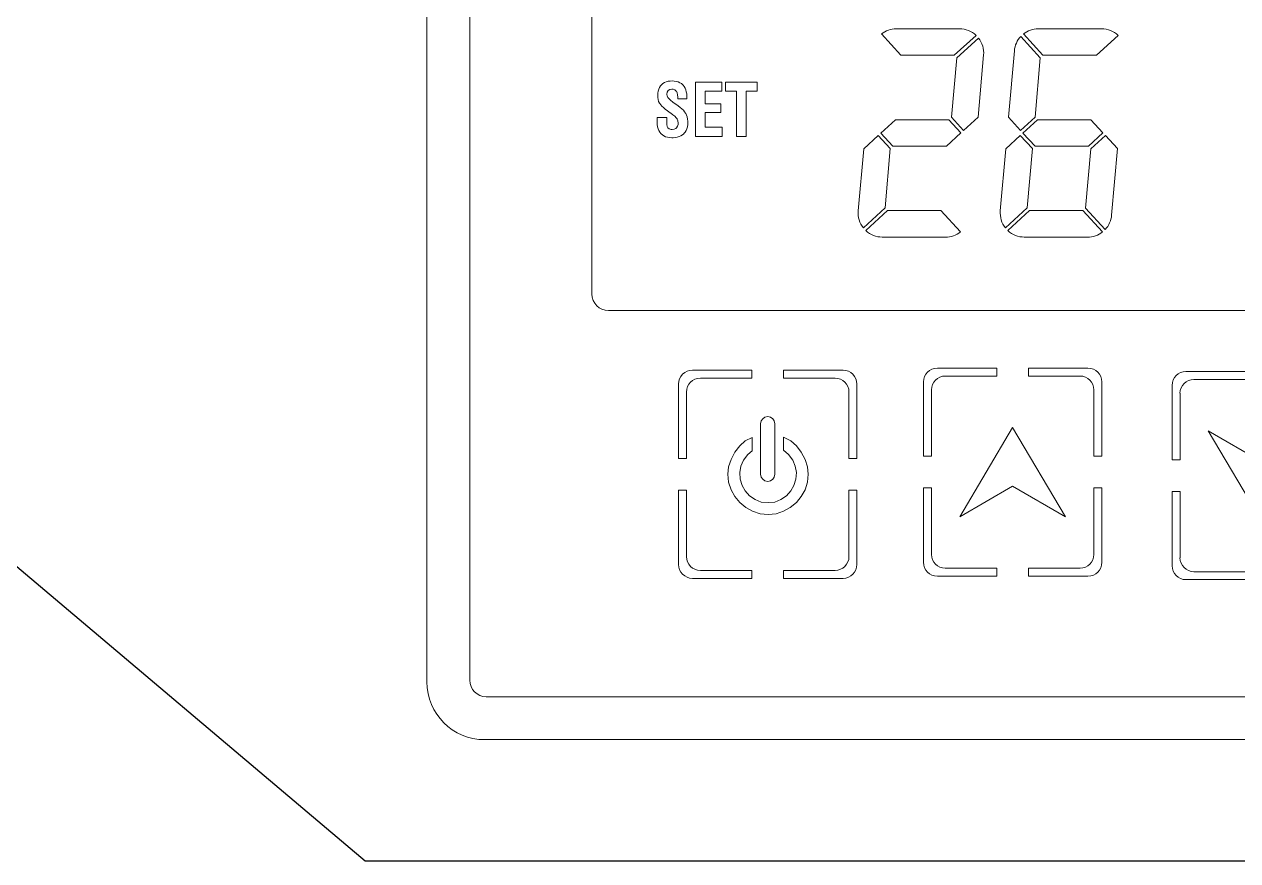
# Model space of a CAD drawing. Header units: millimetres. Extents: x 130143 to 328923, y 19139 to 134795.
# Drawn here: x 231330 to 232433, y 29815 to 30575 of the extents above; entities that cross this region are included whole.
import ezdxf

# ---------------------------------------------------------------- set-up
doc = ezdxf.new("R2010")
doc.units = ezdxf.units.MM
doc.header["$LTSCALE"] = 10
doc.layers.add('新建墙体图', color=255, linetype='Continuous')
doc.layers.add('邦威智能化', color=7, linetype='Continuous', lineweight=18)

# ---------------------------------------------------------------- blocks, each defined once
blk = doc.blocks.new('25')
at = {"color": 7, "linetype": 'Continuous', "lineweight": 15}
for p, q in [((-26.909, 6.382), (-23.307, 6.382)), ((-23.307, 5.901), (-26.429, 5.901)), ((-23.307, 6.382), (-23.307, 5.901)), ((-21.386, 6.382), (-17.783, 6.382)), ((-21.386, 5.901), (-21.386, 6.382)), ((-18.264, 5.901), (-21.386, 5.901)), ((-12.069, 6.512), (-8.467, 6.512)), ((-8.467, 6.031), (-11.589, 6.031)), ((-8.467, 6.512), (-8.467, 6.031)), ((-6.546, 6.512), (-2.943, 6.512)), ((-6.546, 6.031), (-6.546, 6.512)), ((-3.424, 6.031), (-6.546, 6.031)), ((2.994, 6.304), (6.596, 6.304)), ((6.596, 6.304), (6.596, 5.824)), ((8.517, 6.304), (12.12, 6.304)), ((8.517, 5.824), (8.517, 6.304)), ((17.783, 6.389), (21.386, 6.389)), ((21.386, 5.908), (18.264, 5.908)), ((21.386, 6.389), (21.386, 5.908)), ((23.307, 6.389), (26.909, 6.389)), ((23.307, 5.908), (23.307, 6.389)), ((26.429, 5.908), (23.307, 5.908)), ((-27.75, 1.038), (-27.75, 5.541)), ((-16.943, 5.541), (-16.943, 1.038)), ((-12.91, 1.168), (-12.91, 5.671)), ((-12.43, 5.191), (-12.43, 1.168)), ((-2.583, 1.168), (-2.583, 5.191)), ((-2.103, 5.671), (-2.103, 1.168)), ((2.153, 0.961), (2.153, 5.464)), ((6.596, 5.824), (3.474, 5.824)), ((11.64, 5.824), (8.517, 5.824)), ((12.96, 5.464), (12.96, 0.961)), ((16.943, 1.045), (16.943, 5.548)), ((27.75, 5.548), (27.75, 1.045)), ((-27.27, 5.061), (-27.27, 1.038)), ((-17.423, 1.038), (-17.423, 5.061)), ((2.634, 4.983), (2.634, 0.961)), ((12.48, 0.961), (12.48, 4.983)), ((17.423, 5.068), (17.423, 1.045)), ((27.27, 1.045), (27.27, 5.068)), ((-22.776, 0.078), (-22.776, 3.14)), ((-21.917, 3.14), (-21.917, 0.078)), ((-23.71, 2.095), (-23.299, 2.3)), ((-23.299, 2.3), (-23.299, 1.502)), ((-21.394, 2.319), (-20.946, 2.095)), ((-21.394, 1.534), (-21.394, 2.319)), ((-10.713, -2.494), (-7.506, 2.909)), ((-7.506, 2.909), (-4.299, -2.494)), ((4.35, 2.701), (7.557, -2.701)), ((7.557, 0.847), (4.35, 2.701)), ((7.557, -2.701), (10.764, 2.701)), ((10.764, 2.701), (7.557, 0.847)), ((-24.345, 1.422), (-24.046, 1.796)), ((-24.046, 1.796), (-23.71, 2.095)), ((-23.299, 1.502), (-23.56, 1.273)), ((-21.095, 1.273), (-21.394, 1.534)), ((-20.946, 2.095), (-20.61, 1.796)), ((-20.61, 1.796), (-20.311, 1.422)), ((-27.27, 1.038), (-27.75, 1.038)), ((-24.718, 0.526), (-24.569, 0.974)), ((-24.569, 0.974), (-24.345, 1.422)), ((-23.822, 0.937), (-23.971, 0.563)), ((-23.56, 1.273), (-23.822, 0.937)), ((-20.834, 0.937), (-21.095, 1.273)), ((-20.684, 0.563), (-20.834, 0.937)), ((-20.311, 1.422), (-20.087, 0.974)), ((-20.087, 0.974), (-19.937, 0.526)), ((-16.943, 1.038), (-17.423, 1.038)), ((-12.43, 1.168), (-12.91, 1.168)), ((-2.103, 1.168), (-2.583, 1.168)), ((2.634, 0.961), (2.153, 0.961)), ((12.96, 0.961), (12.48, 0.961)), ((17.423, 1.045), (16.943, 1.045)), ((27.75, 1.045), (27.27, 1.045)), ((-24.756, 0.078), (-24.718, 0.526)), ((-24.718, -0.408), (-24.756, 0.078)), ((-23.971, 0.563), (-24.046, 0.19)), ((-24.046, 0.19), (-24.009, -0.221)), ((-20.61, 0.19), (-20.684, 0.563)), ((-20.647, -0.221), (-20.61, 0.19)), ((-19.937, 0.526), (-19.9, 0.078)), ((-19.9, 0.078), (-19.937, -0.408)), ((-24.569, -0.856), (-24.718, -0.408)), ((-24.009, -0.221), (-23.897, -0.595)), ((-23.897, -0.595), (-23.71, -0.931)), ((-20.946, -0.931), (-20.759, -0.595)), ((-20.759, -0.595), (-20.647, -0.221)), ((-19.937, -0.408), (-20.087, -0.856)), ((-7.506, -0.64), (-10.713, -2.494)), ((-4.299, -2.494), (-7.506, -0.64)), ((-27.75, -0.883), (-27.27, -0.883)), ((-27.75, -5.386), (-27.75, -0.883)), ((-27.27, -0.883), (-27.27, -4.906)), ((-24.345, -1.267), (-24.569, -0.856)), ((-24.046, -1.641), (-24.345, -1.267)), ((-23.71, -0.931), (-23.448, -1.23)), ((-23.448, -1.23), (-23.112, -1.454)), ((-23.112, -1.454), (-22.739, -1.603)), ((-21.917, -1.603), (-21.543, -1.454)), ((-21.543, -1.454), (-21.207, -1.23)), ((-21.207, -1.23), (-20.946, -0.931)), ((-20.311, -1.267), (-20.61, -1.641)), ((-20.087, -0.856), (-20.311, -1.267)), ((-17.423, -0.883), (-16.943, -0.883)), ((-17.423, -4.906), (-17.423, -0.883)), ((-16.943, -0.883), (-16.943, -5.386)), ((-12.91, -0.753), (-12.43, -0.753)), ((-12.91, -5.256), (-12.91, -0.753)), ((-12.43, -0.753), (-12.43, -4.776)), ((-2.583, -0.753), (-2.103, -0.753)), ((-2.583, -4.776), (-2.583, -0.753)), ((-2.103, -0.753), (-2.103, -5.256)), ((2.153, -0.961), (2.634, -0.961)), ((2.153, -5.464), (2.153, -0.961)), ((2.634, -0.961), (2.634, -4.983)), ((12.48, -0.961), (12.96, -0.961)), ((12.48, -4.983), (12.48, -0.961)), ((12.96, -0.961), (12.96, -5.464)), ((16.943, -0.876), (17.423, -0.876)), ((16.943, -5.379), (16.943, -0.876)), ((17.423, -0.876), (17.423, -4.899)), ((27.27, -0.876), (27.75, -0.876)), ((27.27, -4.899), (27.27, -0.876)), ((27.75, -0.876), (27.75, -5.379)), ((-23.672, -1.939), (-24.046, -1.641)), ((-23.262, -2.164), (-23.672, -1.939)), ((-22.813, -2.313), (-23.262, -2.164)), ((-22.739, -1.603), (-22.328, -1.641)), ((-22.328, -1.641), (-21.917, -1.603)), ((-21.394, -2.164), (-21.842, -2.313)), ((-20.983, -1.939), (-21.394, -2.164)), ((-20.61, -1.641), (-20.983, -1.939)), ((-22.328, -2.35), (-22.813, -2.313)), ((-21.842, -2.313), (-22.328, -2.35)), ((-26.429, -5.746), (-23.307, -5.746)), ((-23.307, -5.746), (-23.307, -6.227)), ((-21.386, -5.746), (-18.264, -5.746)), ((-21.386, -6.227), (-21.386, -5.746)), ((-11.589, -5.616), (-8.467, -5.616)), ((-8.467, -5.616), (-8.467, -6.096)), ((-6.546, -5.616), (-3.424, -5.616)), ((-6.546, -6.096), (-6.546, -5.616)), ((3.474, -5.824), (6.596, -5.824)), ((6.596, -5.824), (6.596, -6.304)), ((8.517, -5.824), (11.64, -5.824)), ((8.517, -6.304), (8.517, -5.824)), ((18.264, -5.739), (21.386, -5.739)), ((21.386, -5.739), (21.386, -6.22)), ((23.307, -5.739), (26.429, -5.739)), ((23.307, -6.22), (23.307, -5.739)), ((-23.307, -6.227), (-26.909, -6.227)), ((-17.783, -6.227), (-21.386, -6.227)), ((-8.467, -6.096), (-12.069, -6.096)), ((-2.943, -6.096), (-6.546, -6.096)), ((6.596, -6.304), (2.994, -6.304)), ((12.12, -6.304), (8.517, -6.304)), ((21.386, -6.22), (17.783, -6.22)), ((26.909, -6.22), (23.307, -6.22))]:
    blk.add_line(p, q, dxfattribs=at)
for centre, radius, start, end in [((-26.909, 5.541), 0.841, 90, 180), ((-26.909, 5.541), 0.841, 90, 180), ((-26.429, 5.061), 0.841, 90, 180), ((-26.429, 5.061), 0.841, 90, 180), ((-18.264, 5.061), 0.841, 0, 90), ((-18.264, 5.061), 0.841, 0, 90), ((-17.783, 5.541), 0.841, 0, 90), ((-17.783, 5.541), 0.841, 0, 90), ((-12.069, 5.671), 0.841, 90, 180), ((-12.069, 5.671), 0.841, 90, 180), ((-11.589, 5.191), 0.841, 90, 180), ((-11.589, 5.191), 0.841, 90, 180), ((-3.424, 5.191), 0.841, 0, 90), ((-3.424, 5.191), 0.841, 0, 90), ((-2.943, 5.671), 0.841, 0, 90), ((-2.943, 5.671), 0.841, 0, 90), ((2.994, 5.464), 0.841, 90, 180), ((2.994, 5.464), 0.841, 90, 180), ((12.12, 5.464), 0.841, 0, 90), ((12.12, 5.464), 0.841, 0, 90), ((17.783, 5.548), 0.841, 90, 180), ((17.783, 5.548), 0.841, 90, 180), ((18.264, 5.068), 0.841, 90, 180), ((18.264, 5.068), 0.841, 90, 180), ((26.429, 5.068), 0.841, 0, 90), ((26.429, 5.068), 0.841, 0, 90), ((26.909, 5.548), 0.841, 360, 90), ((26.909, 5.548), 0.841, 360, 90), ((3.474, 4.983), 0.841, 90, 180), ((3.474, 4.983), 0.841, 90, 180), ((11.64, 4.983), 0.841, 0, 90), ((11.64, 4.983), 0.841, 0, 90), ((-22.346, 3.14), 0.43, 0, 180), ((-22.346, 3.14), 0.43, 0, 180), ((20.425, 2.044), 1.037, 85.69551, 160.98824), ((20.425, 2.044), 1.037, 85.69551, 160.98824), ((20.289, 2.483), 0.632, 13.86111, 70.22593), ((20.289, 2.483), 0.632, 13.86111, 70.22593), ((24.365, 1.798), 1.221, 76.78969, 139.25463), ((24.365, 1.798), 1.221, 76.78969, 139.25463), ((24.306, 2.006), 1.037, 355.69551, 70.98824), ((24.306, 2.006), 1.037, 355.69551, 70.98824), ((20.633, 2.103), 1.221, 166.78969, 229.25463), ((20.633, 2.103), 1.221, 166.78969, 229.25463), ((21.246, 1.988), 0.732, 117.9271, 219.61662), ((21.246, 1.988), 0.732, 117.9271, 219.61662), ((28.092, -0.922), 5.831, 142.91956, 167.14708), ((28.092, -0.922), 5.831, 142.91956, 167.14708), ((25.983, 5.98), 6.926, 220.06228, 235.87043), ((25.983, 5.98), 6.926, 220.06228, 235.87043), ((28.241, -3.552), 6.926, 130.06228, 145.87043), ((28.241, -3.552), 6.926, 130.06228, 145.87043), ((24.25, 1.185), 0.732, 27.9271, 129.61662), ((24.25, 1.185), 0.732, 27.9271, 129.61662), ((24.745, 2.142), 0.632, 283.86111, 340.22593), ((24.745, 2.142), 0.632, 283.86111, 340.22593), ((23.352, 5.83), 5.831, 232.91956, 257.14708), ((23.352, 5.83), 5.831, 232.91956, 257.14708), ((-22.346, 0.078), 0.43, 180, 360), ((-22.346, 0.078), 0.43, 180, 360), ((22.346, 0.084), 0.297, 168.21805, 237.10036), ((22.346, 0.084), 0.297, 168.21805, 237.10036), ((22.346, 0.084), 0.297, 78.21805, 147.10036), ((22.346, 0.084), 0.297, 78.21805, 147.10036), ((22.346, 0.084), 0.297, 348.21805, 57.10036), ((22.346, 0.084), 0.297, 348.21805, 57.10036), ((21.34, -5.661), 5.831, 52.91956, 77.14708), ((21.34, -5.661), 5.831, 52.91956, 77.14708), ((16.451, 3.721), 6.926, 310.06228, 325.87043), ((16.451, 3.721), 6.926, 310.06228, 325.87043), ((16.601, 1.09), 5.831, 322.91956, 347.14708), ((16.601, 1.09), 5.831, 322.91956, 347.14708), ((22.346, 0.084), 0.297, 258.21805, 327.10036), ((22.346, 0.084), 0.297, 258.21805, 327.10036), ((18.71, -5.811), 6.926, 40.06228, 55.87043), ((18.71, -5.811), 6.926, 40.06228, 55.87043), ((19.948, -1.973), 0.632, 103.86111, 160.22593), ((19.948, -1.973), 0.632, 103.86111, 160.22593), ((20.443, -1.016), 0.732, 207.9271, 309.61662), ((20.443, -1.016), 0.732, 207.9271, 309.61662), ((23.447, -1.819), 0.732, 297.9271, 39.61662), ((23.447, -1.819), 0.732, 297.9271, 39.61662), ((24.06, -1.934), 1.221, 346.78969, 49.25463), ((24.06, -1.934), 1.221, 346.78969, 49.25463), ((20.387, -1.837), 1.037, 175.69551, 250.98824), ((20.387, -1.837), 1.037, 175.69551, 250.98824), ((20.328, -1.629), 1.221, 256.78969, 319.25463), ((20.328, -1.629), 1.221, 256.78969, 319.25463), ((24.404, -2.314), 0.632, 193.86111, 250.22593), ((24.404, -2.314), 0.632, 193.86111, 250.22593), ((24.268, -1.875), 1.037, 265.69551, 340.98824), ((24.268, -1.875), 1.037, 265.69551, 340.98824), ((-26.429, -4.906), 0.841, 180, 270), ((-26.429, -4.906), 0.841, 180, 270), ((-18.264, -4.906), 0.841, 270, 0), ((-18.264, -4.906), 0.841, 270, 0), ((-11.589, -4.776), 0.841, 180, 270), ((-11.589, -4.776), 0.841, 180, 270), ((-3.424, -4.776), 0.841, 270, 360), ((-3.424, -4.776), 0.841, 270, 360), ((3.474, -4.983), 0.841, 180, 270), ((3.474, -4.983), 0.841, 180, 270), ((11.64, -4.983), 0.841, 270, 0), ((11.64, -4.983), 0.841, 270, 0), ((18.264, -4.899), 0.841, 180, 270), ((18.264, -4.899), 0.841, 180, 270), ((26.429, -4.899), 0.841, 270, 0), ((26.429, -4.899), 0.841, 270, 0), ((-26.909, -5.386), 0.841, 180, 270), ((-26.909, -5.386), 0.841, 180, 270), ((-17.783, -5.386), 0.841, 270, 0), ((-17.783, -5.386), 0.841, 270, 0), ((-12.069, -5.256), 0.841, 180, 270), ((-12.069, -5.256), 0.841, 180, 270), ((-2.943, -5.256), 0.841, 270, 0), ((-2.943, -5.256), 0.841, 270, 0), ((2.994, -5.464), 0.841, 180, 270), ((2.994, -5.464), 0.841, 180, 270), ((12.12, -5.464), 0.841, 270, 0), ((12.12, -5.464), 0.841, 270, 0), ((17.783, -5.379), 0.841, 180, 270), ((17.783, -5.379), 0.841, 180, 270), ((26.909, -5.379), 0.841, 270, 0), ((26.909, -5.379), 0.841, 270, 0)]:
    blk.add_arc(centre, radius, start, end, dxfattribs=at)

msp = doc.modelspace()

# ---------------------------------------------------------------- linework, layer by layer
at = {"layer": '新建墙体图'}
for p, q in [((227483.5306, 33323.20866), (231639.48094, 29815.10407)), ((231639.48094, 29815.10407), (233460.81846, 29815.10407))]:
    msp.add_line(p, q, dxfattribs=at)
at = {"layer": '邦威智能化'}
for p, q in [((231695.58748, 31162.6403), (231695.58748, 29977.6403)), ((232933.08748, 29925.1403), (231748.08748, 29925.1403))]:
    msp.add_line(p, q, dxfattribs=at)
at = {"layer": '邦威智能化', "color": 7, "linetype": 'Continuous', "lineweight": 15}
for p, q in [((231734.58748, 31161.1403), (231734.58748, 29979.1403)), ((231845.58748, 30330.1403), (231845.58748, 31035.1403)), ((232126.45481, 30547.06607), (232108.69194, 30566.45084)), ((232122.2237, 30571.13647), (232179.77352, 30571.13647)), ((232194.75257, 30565.20603), (232174.95627, 30547.06607)), ((232177.17378, 30544.64608), (232196.97008, 30562.78604)), ((232235.37685, 30564.23333), (232253.13972, 30544.84856)), ((232255.5597, 30547.06607), (232237.79683, 30566.45084)), ((232251.32859, 30571.13647), (232308.87841, 30571.13647)), ((232323.85746, 30565.20603), (232304.06116, 30547.06607)), ((232224.24425, 30490.74873), (232229.52967, 30551.16144)), ((232174.95627, 30547.06607), (232126.45481, 30547.06607)), ((232172.45837, 30490.74873), (232177.17378, 30544.64608)), ((232201.57244, 30547.34713), (232196.63843, 30490.95121)), ((232253.13972, 30544.84856), (232248.42431, 30490.95121)), ((232304.06116, 30547.06607), (232255.5597, 30547.06607)), ((231906.35797, 30516.30586), (231907.0903, 30517.90542)), ((231907.0903, 30517.90542), (231908.05389, 30519.33154)), ((231908.05389, 30519.33154), (231908.88258, 30520.25659)), ((231908.88258, 30520.25659), (231910.13525, 30521.35508)), ((231910.13525, 30521.35508), (231911.56136, 30522.24158)), ((231911.56136, 30522.24158), (231913.12238, 30522.93537)), ((231913.12238, 30522.93537), (231914.83757, 30523.41717)), ((231914.83757, 30523.41717), (231916.70694, 30523.70624)), ((231916.70694, 30523.70624), (231918.47995, 30523.78333)), ((231918.47995, 30523.78333), (231920.50349, 30523.68697)), ((231920.50349, 30523.68697), (231922.39213, 30523.37862)), ((231922.39213, 30523.37862), (231924.10732, 30522.87756)), ((231924.10732, 30522.87756), (231925.64906, 30522.18377)), ((231925.64906, 30522.18377), (231927.03664, 30521.29727)), ((231927.03664, 30521.29727), (231928.27003, 30520.19877)), ((231928.27003, 30520.19877), (231928.40493, 30520.06387)), ((231928.40493, 30520.06387), (231929.42634, 30518.79193)), ((231929.42634, 30518.79193), (231930.25503, 30517.32727)), ((231930.25503, 30517.32727), (231930.92954, 30515.70844)), ((231939.77531, 30522.58848), (231963.71091, 30522.58848)), ((231939.77531, 30473.36824), (231939.77531, 30522.58848)), ((231963.71091, 30522.58848), (231963.71091, 30514.41723)), ((231967.10275, 30522.58848), (231995.75995, 30522.58848)), ((231967.10275, 30514.47504), (231967.10275, 30522.58848)), ((231995.75995, 30522.58848), (231995.75995, 30514.47504)), ((231905.39438, 30510.54359), (231905.51001, 30512.62495)), ((231905.47147, 30508.80912), (231905.39438, 30510.54359)), ((231905.76054, 30506.86267), (231905.47147, 30508.80912)), ((231905.51001, 30512.62495), (231905.81836, 30514.55213)), ((231906.26161, 30505.12821), (231905.76054, 30506.86267)), ((231905.81836, 30514.55213), (231906.35797, 30516.30586)), ((231914.0667, 30513.54999), (231913.75835, 30511.62281)), ((231913.75835, 30511.62281), (231913.75835, 30511.41082)), ((231913.75835, 30511.41082), (231913.97034, 30510.10034)), ((231913.97034, 30510.10034), (231914.62558, 30508.75131)), ((231914.93393, 30515.01465), (231914.0667, 30513.54999)), ((231914.62558, 30508.75131), (231915.72408, 30507.36374)), ((231914.97247, 30515.07247), (231914.93393, 30515.01465)), ((231916.37932, 30515.99751), (231914.97247, 30515.07247)), ((231915.72408, 30507.36374), (231917.26582, 30505.93762)), ((231918.22941, 30516.30586), (231916.37932, 30515.99751)), ((231917.26582, 30505.93762), (231918.90393, 30504.68495)), ((231919.42427, 30516.2095), (231918.22941, 30516.30586)), ((231921.10091, 30515.65062), (231919.42427, 30516.2095)), ((231922.31504, 30514.60994), (231921.10091, 30515.65062)), ((231922.4114, 30514.47504), (231922.31504, 30514.60994)), ((231923.04737, 30513.08747), (231922.4114, 30514.47504)), ((231923.4328, 30511.25665), (231923.04737, 30513.08747)), ((231923.54844, 30508.98257), (231923.4328, 30511.25665)), ((231923.54844, 30507.53718), (231923.54844, 30508.98257)), ((231931.79678, 30507.53718), (231923.54844, 30507.53718)), ((231930.92954, 30515.70844), (231931.41134, 30513.91616)), ((231931.41134, 30513.91616), (231931.71969, 30511.95043)), ((231931.71969, 30511.95043), (231931.83532, 30509.81126)), ((231931.85459, 30509.07893), (231931.79678, 30507.53718)), ((231931.83532, 30509.81126), (231931.85459, 30509.36801)), ((231931.85459, 30509.36801), (231931.85459, 30509.07893)), ((231948.40909, 30514.41723), (231948.40909, 30503.02758)), ((231963.71091, 30514.41723), (231948.40909, 30514.41723)), ((231977.08556, 30514.47504), (231967.10275, 30514.47504)), ((231977.08556, 30473.36824), (231977.08556, 30514.47504)), ((231985.77715, 30514.47504), (231985.77715, 30473.36824)), ((231995.75995, 30514.47504), (231985.77715, 30514.47504)), ((231906.97467, 30503.60573), (231906.26161, 30505.12821)), ((231907.26375, 30503.12394), (231906.97467, 30503.60573)), ((231908.11171, 30502.04472), (231907.26375, 30503.12394)), ((231909.22947, 30500.84986), (231908.11171, 30502.04472)), ((231910.61704, 30499.55865), (231909.22947, 30500.84986)), ((231912.31296, 30498.15181), (231910.61704, 30499.55865)), ((231914.25942, 30496.66788), (231912.31296, 30498.15181)), ((231918.71121, 30493.33385), (231914.25942, 30496.66788)), ((231918.90393, 30504.68495), (231919.193, 30504.47296)), ((231919.193, 30504.47296), (231923.97242, 30501.04258)), ((231923.97242, 30501.04258), (231925.82251, 30499.69355)), ((231925.82251, 30499.69355), (231927.4028, 30498.38307)), ((231927.4028, 30498.38307), (231928.75183, 30497.09186)), ((231928.75183, 30497.09186), (231929.86959, 30495.83919)), ((231929.86959, 30495.83919), (231930.73683, 30494.62506)), ((231948.40909, 30503.02758), (231962.65096, 30503.02758)), ((231948.40909, 30495.22249), (231948.40909, 30481.6744)), ((231962.65096, 30495.22249), (231948.40909, 30495.22249)), ((231962.65096, 30503.02758), (231962.65096, 30495.22249)), ((231904.81622, 30487.62939), (231904.85477, 30488.74716)), ((231904.85477, 30486.22255), (231904.81622, 30487.62939)), ((231904.85477, 30488.74716), (231904.9704, 30490.65507)), ((231905.02821, 30484.08338), (231904.85477, 30486.22255)), ((231904.9704, 30490.65507), (231913.62345, 30490.65507)), ((231905.35584, 30482.13692), (231905.02821, 30484.08338)), ((231913.62345, 30490.65507), (231913.62345, 30486.58871)), ((231913.62345, 30486.58871), (231913.75835, 30484.29537)), ((231913.75835, 30484.29537), (231914.14379, 30482.50309)), ((231919.11592, 30493.0255), (231918.71121, 30493.33385)), ((231920.86965, 30491.61866), (231919.11592, 30493.0255)), ((231922.18014, 30490.38526), (231920.86965, 30491.61866)), ((231923.04737, 30489.30604), (231922.18014, 30490.38526)), ((231923.163, 30489.11332), (231923.04737, 30489.30604)), ((231923.81824, 30487.43667), (231923.163, 30489.11332)), ((231923.52916, 30482.52236), (231923.97242, 30484.33391)), ((231924.0495, 30485.47095), (231923.81824, 30487.43667)), ((231923.97242, 30484.33391), (231924.0495, 30485.47095)), ((231930.73683, 30494.62506), (231930.94882, 30494.27817)), ((231930.94882, 30494.27817), (231931.66187, 30492.7557)), ((231931.66187, 30492.7557), (231932.18221, 30491.05978)), ((231932.18221, 30491.05978), (231932.54838, 30489.17114)), ((231932.62546, 30484.04483), (231932.33639, 30482.07911)), ((231932.54838, 30489.17114), (231932.70255, 30487.12832)), ((231932.72182, 30486.18401), (231932.62546, 30484.04483)), ((231932.70255, 30487.12832), (231932.72182, 30486.18401)), ((232108.29232, 30476.39478), (232121.53692, 30488.53122)), ((232121.53692, 30488.53122), (232170.03838, 30488.53122)), ((232170.03838, 30488.53122), (232180.97385, 30476.59726)), ((232183.39383, 30478.81477), (232172.45837, 30490.74873)), ((232196.63843, 30490.95121), (232183.39383, 30478.81477)), ((232235.17971, 30478.81477), (232224.24425, 30490.74873)), ((232248.42431, 30490.95121), (232235.17971, 30478.81477)), ((232237.39722, 30476.39478), (232250.64182, 30488.53122)), ((232250.64182, 30488.53122), (232299.14328, 30488.53122)), ((232299.14328, 30488.53122), (232310.07874, 30476.59726)), ((231905.83763, 30480.34464), (231905.35584, 30482.13692)), ((231906.4736, 30478.74508), (231905.83763, 30480.34464)), ((231907.26375, 30477.2997), (231906.4736, 30478.74508)), ((231908.20807, 30476.04703), (231907.26375, 30477.2997)), ((231908.49714, 30475.73868), (231908.20807, 30476.04703)), ((231909.692, 30474.65946), (231908.49714, 30475.73868)), ((231911.07957, 30473.75368), (231909.692, 30474.65946)), ((231912.62131, 30473.05989), (231911.07957, 30473.75368)), ((231914.3365, 30472.5781), (231912.62131, 30473.05989)), ((231914.14379, 30482.50309), (231914.74121, 30481.25042)), ((231914.74121, 30481.25042), (231915.95534, 30480.19047)), ((231915.95534, 30480.19047), (231917.6898, 30479.6894)), ((231917.6898, 30479.6894), (231918.40286, 30479.65086)), ((231918.40286, 30479.65086), (231920.36859, 30479.88212)), ((231920.36859, 30479.88212), (231921.91033, 30480.55663)), ((231921.91033, 30480.55663), (231922.62339, 30481.13479)), ((231922.62339, 30481.13479), (231923.52916, 30482.52236)), ((231924.91674, 30473.23334), (231923.22081, 30472.713)), ((231926.43921, 30473.90785), (231924.91674, 30473.23334)), ((231927.82678, 30474.77509), (231926.43921, 30473.90785)), ((231929.04091, 30475.79649), (231927.82678, 30474.77509)), ((231929.19508, 30475.95067), (231929.04091, 30475.79649)), ((231930.2743, 30477.22261), (231929.19508, 30475.95067)), ((231931.16081, 30478.66799), (231930.2743, 30477.22261)), ((231931.83532, 30480.28683), (231931.16081, 30478.66799)), ((231932.33639, 30482.07911), (231931.83532, 30480.28683)), ((231964.07708, 30473.36824), (231939.77531, 30473.36824)), ((231948.40909, 30481.6744), (231964.07708, 30481.6744)), ((231964.07708, 30481.6744), (231964.07708, 30473.36824)), ((231985.77715, 30473.36824), (231977.08556, 30473.36824)), ((232092.62774, 30462.04083), (232105.87234, 30474.17727)), ((232105.87234, 30474.17727), (232116.8078, 30462.24331)), ((232119.22779, 30464.46082), (232108.29232, 30476.39478)), ((232180.97385, 30476.59726), (232167.72925, 30464.46082)), ((232221.73263, 30462.04083), (232234.97723, 30474.17727)), ((232234.97723, 30474.17727), (232245.91269, 30462.24331)), ((232248.33268, 30464.46082), (232237.39722, 30476.39478)), ((232310.07874, 30476.59726), (232296.83414, 30464.46082)), ((232299.05165, 30462.04083), (232312.29625, 30474.17727)), ((232312.29625, 30474.17727), (232323.23171, 30462.24331)), ((231916.22514, 30472.26975), (231914.3365, 30472.5781)), ((231918.28723, 30472.17339), (231916.22514, 30472.26975)), ((231919.36645, 30472.19266), (231918.28723, 30472.17339)), ((231921.37072, 30472.36611), (231919.36645, 30472.19266)), ((231923.22081, 30472.713), (231921.37072, 30472.36611)), ((232087.69373, 30405.64491), (232092.62774, 30462.04083)), ((232116.8078, 30462.24331), (232112.09239, 30408.34596)), ((232167.72925, 30464.46082), (232119.22779, 30464.46082)), ((232216.79863, 30405.64491), (232221.73263, 30462.04083)), ((232245.91269, 30462.24331), (232241.19729, 30408.34596)), ((232296.83414, 30464.46082), (232248.33268, 30464.46082)), ((232294.33624, 30408.14348), (232299.05165, 30462.04083)), ((232323.23171, 30462.24331), (232317.94628, 30401.83059)), ((232112.09239, 30408.34596), (232092.2961, 30390.20599)), ((232241.19729, 30408.34596), (232221.40099, 30390.20599)), ((232312.09911, 30388.7587), (232294.33624, 30408.14348)), ((232094.5136, 30387.78601), (232114.3099, 30405.92597)), ((232114.3099, 30405.92597), (232162.81136, 30405.92597)), ((232162.81136, 30405.92597), (232180.57423, 30386.5412)), ((232223.6185, 30387.78601), (232243.4148, 30405.92597)), ((232243.4148, 30405.92597), (232291.91626, 30405.92597)), ((232291.91626, 30405.92597), (232309.67913, 30386.5412)), ((232167.04247, 30381.85557), (232109.49265, 30381.85557)), ((232296.14737, 30381.85557), (232238.59754, 30381.85557)), ((232820.58748, 30315.1403), (231860.58748, 30315.1403)), ((231749.58748, 29964.1403), (232931.58748, 29964.1403))]:
    msp.add_line(p, q, dxfattribs=at)
for centre, radius, start, end in [((232122.2237, 30549.25428), 21.88219, 90, 128.1987777), ((232122.2237, 30549.25428), 21.88219, 90, 128.1987777), ((232179.77352, 30549.25428), 21.88219, 46.8012223, 90), ((232179.77352, 30549.25428), 21.88219, 46.8012223, 90), ((232179.77352, 30549.25428), 21.88219, 355, 38.1987777), ((232179.77352, 30549.25428), 21.88219, 355, 38.1987777), ((232251.32859, 30549.25428), 21.88219, 136.8012223, 175), ((232251.32859, 30549.25428), 21.88219, 136.8012223, 175), ((232251.32859, 30549.25428), 21.88219, 90, 128.1987777), ((232251.32859, 30549.25428), 21.88219, 90, 128.1987777), ((232308.87841, 30549.25428), 21.88219, 46.8012223, 90), ((232308.87841, 30549.25428), 21.88219, 46.8012223, 90), ((232109.49265, 30403.73775), 21.88219, 175, 218.1987777), ((232109.49265, 30403.73775), 21.88219, 175, 218.1987777), ((232238.59754, 30403.73775), 21.88219, 175, 218.1987777), ((232238.59754, 30403.73775), 21.88219, 175, 218.1987777), ((232296.14737, 30403.73775), 21.88219, 316.8012223, 355), ((232296.14737, 30403.73775), 21.88219, 316.8012223, 355), ((232109.49265, 30403.73775), 21.88219, 226.8012223, 270), ((232109.49265, 30403.73775), 21.88219, 226.8012223, 270), ((232167.04247, 30403.73775), 21.88219, 270, 308.1987777), ((232167.04247, 30403.73775), 21.88219, 270, 308.1987777), ((232238.59754, 30403.73775), 21.88219, 226.8012223, 270), ((232238.59754, 30403.73775), 21.88219, 226.8012223, 270), ((232296.14737, 30403.73775), 21.88219, 270, 308.1987777), ((232296.14737, 30403.73775), 21.88219, 270, 308.1987777), ((231860.58748, 30330.1403), 15, 180, 270), ((231860.58748, 30330.1403), 15, 180, 270), ((231749.58748, 29979.1403), 15, 180, 270), ((231749.58748, 29979.1403), 15, 180, 270)]:
    msp.add_arc(centre, radius, start, end, dxfattribs=at)
at = {"layer": '邦威智能化'}
msp.add_arc((231748.08748, 29977.6403), 52.5, 180, 270, dxfattribs=at)

# ---------------------------------------------------------------- block references
at = {"layer": '邦威智能化', "xscale": 15, "yscale": 15, "zscale": 15}
msp.add_blockref('25', (232340.58748, 30165.1403), dxfattribs=at)

doc.saveas('drawing.dxf')
